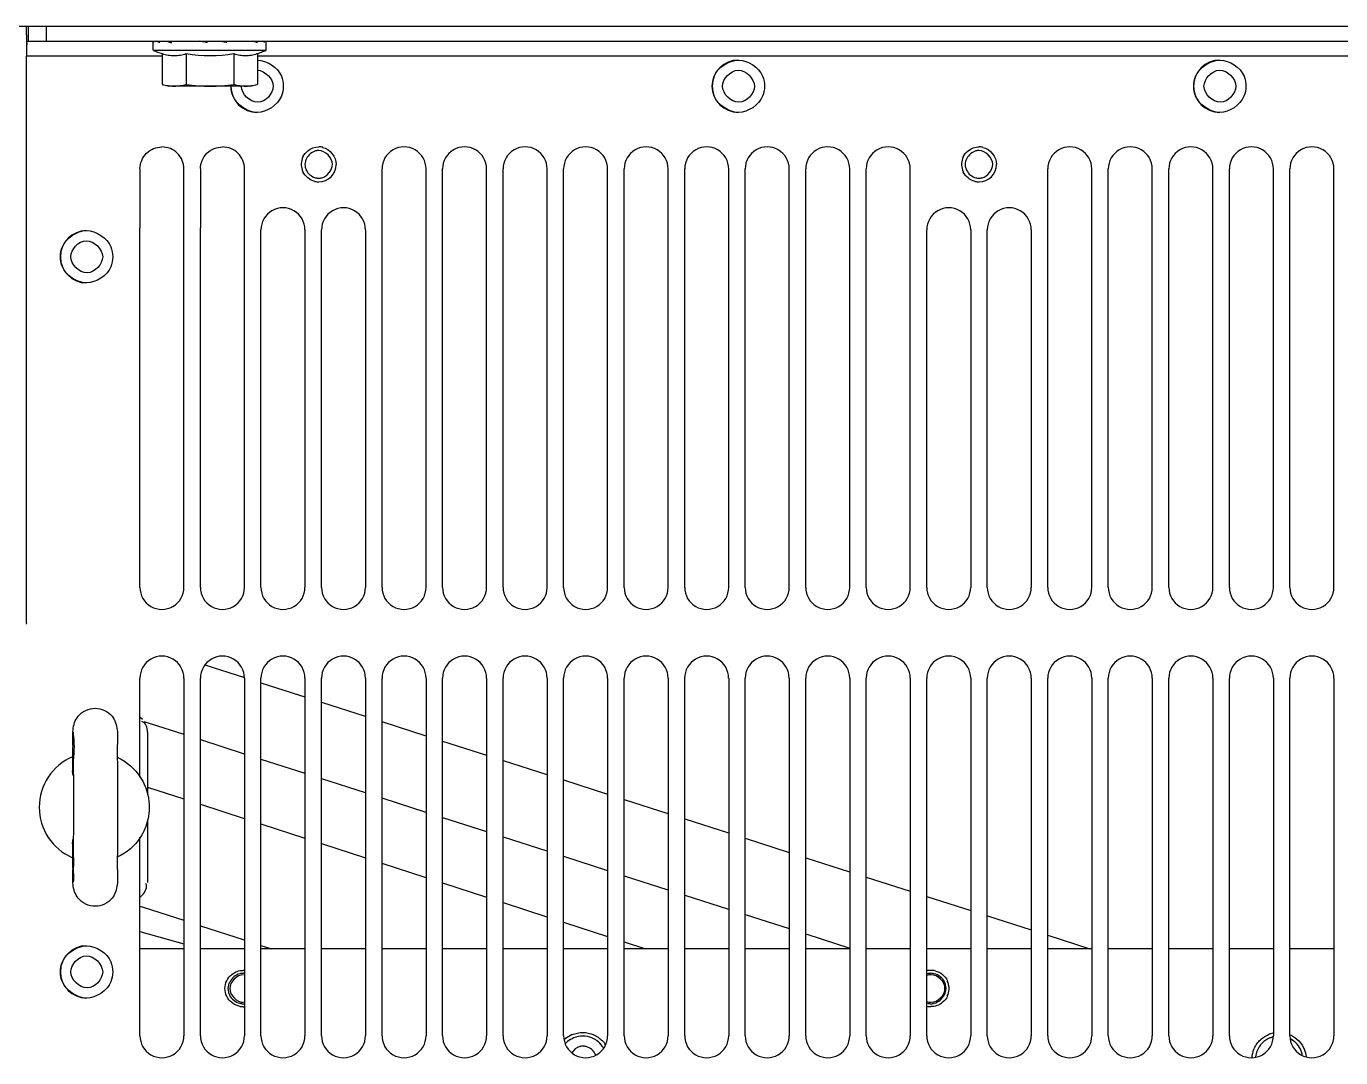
# Model space of a CAD drawing. Header units: millimetres. Extents: x 0 to 10500, y 0 to 7425.
# Drawn here: x 3585.6 to 3824.5, y 1679.8 to 1867.3 of the extents above; entities that cross this region are included whole.
import ezdxf

# ---------------------------------------------------------------- set-up
doc = ezdxf.new("R2010")
doc.units = ezdxf.units.MM
doc.header["$LTSCALE"] = 577.5
doc.layers.get('0').update_dxf_attribs({"linetype": 'CONTINUOUS'})
doc.layers.add('AXES', color=7, linetype='CONTINUOUS')

msp = doc.modelspace()

# ---------------------------------------------------------------- linework, layer by layer
at = {"color": 7, "linetype": 'Continuous'}
for p, q in [((3586, 1867.23), (3505.12, 1867.23)), ((3586, 1867.3), (3932.19, 1867.3)), ((3586, 1864.6), (3586, 1867.3)), ((3589.22, 1867.3), (3589.22, 1864.6)), ((3585.65, 1864.6), (3932.19, 1864.6)), ((3618.46, 1864.33), (3618.42, 1864.34)), ((3618.49, 1864.33), (3618.46, 1864.33)), ((3620.88, 1864.55), (3620.6, 1864.6)), ((3585.63, 1861.9), (3610.25, 1861.9)), ((3585.63, 1758.85), (3585.63, 1861.9)), ((3627.54, 1861.9), (3890.24, 1861.9)), ((3714.99, 1861.15), (3714.98, 1861.15)), ((3802.49, 1861.15), (3802.47, 1861.15)), ((3627.54, 1851.65), (3627.53, 1851.65)), ((3714.99, 1851.65), (3714.98, 1851.65)), ((3802.49, 1851.65), (3802.47, 1851.65)), ((3606.23, 1841.37), (3606.24, 1830.65)), ((3614.23, 1765.3), (3614.23, 1841.37)), ((3617.23, 1841.37), (3617.24, 1830.65)), ((3625.23, 1765.3), (3625.23, 1841.37)), ((3650.23, 1765.3), (3650.23, 1841.37)), ((3658.2, 1841.37), (3658.23, 1841.37)), ((3658.23, 1765.3), (3658.23, 1841.37)), ((3661.23, 1765.3), (3661.23, 1841.37)), ((3669.2, 1841.37), (3669.23, 1841.37)), ((3669.23, 1765.3), (3669.23, 1841.37)), ((3672.23, 1765.3), (3672.23, 1841.37)), ((3680.2, 1841.37), (3680.23, 1841.37)), ((3680.23, 1765.3), (3680.23, 1841.37)), ((3683.23, 1765.3), (3683.23, 1841.37)), ((3691.2, 1841.37), (3691.23, 1841.37)), ((3691.23, 1765.3), (3691.23, 1841.37)), ((3694.23, 1765.3), (3694.23, 1841.37)), ((3702.2, 1841.37), (3702.23, 1841.37)), ((3702.23, 1765.3), (3702.23, 1841.37)), ((3705.23, 1765.3), (3705.23, 1841.37)), ((3713.2, 1841.37), (3713.23, 1841.37)), ((3713.23, 1765.3), (3713.23, 1841.37)), ((3716.23, 1765.3), (3716.23, 1841.37)), ((3724.2, 1841.37), (3724.22, 1841.37)), ((3724.22, 1765.3), (3724.22, 1841.37)), ((3727.22, 1765.3), (3727.22, 1841.37)), ((3735.2, 1841.37), (3735.22, 1841.37)), ((3735.22, 1765.3), (3735.22, 1841.37)), ((3738.22, 1765.3), (3738.22, 1841.37)), ((3746.2, 1841.37), (3746.22, 1841.37)), ((3746.22, 1765.3), (3746.22, 1841.37)), ((3771.22, 1765.3), (3771.22, 1841.37)), ((3779.2, 1841.37), (3779.22, 1841.37)), ((3779.22, 1765.3), (3779.22, 1841.37)), ((3782.22, 1765.3), (3782.22, 1841.37)), ((3790.2, 1841.37), (3790.22, 1841.37)), ((3790.22, 1765.3), (3790.22, 1841.37)), ((3793.22, 1765.3), (3793.22, 1841.37)), ((3801.2, 1841.37), (3801.22, 1841.37)), ((3801.22, 1765.3), (3801.22, 1841.37)), ((3804.22, 1765.3), (3804.22, 1841.37)), ((3812.2, 1841.37), (3812.22, 1841.37)), ((3812.22, 1765.3), (3812.22, 1841.37)), ((3815.22, 1765.3), (3815.22, 1841.37)), ((3823.2, 1841.37), (3823.22, 1841.37)), ((3823.22, 1765.3), (3823.22, 1841.37)), ((3596.54, 1830.15), (3596.53, 1830.15)), ((3606.23, 1830.42), (3606.24, 1830.65)), ((3606.23, 1830.3), (3606.23, 1830.42)), ((3606.23, 1765.3), (3606.23, 1830.3)), ((3617.23, 1830.42), (3617.24, 1830.65)), ((3617.23, 1830.3), (3617.23, 1830.42)), ((3617.23, 1765.3), (3617.23, 1830.3)), ((3628.23, 1765.3), (3628.23, 1830.3)), ((3636.21, 1830.3), (3636.23, 1830.3)), ((3636.23, 1830.3), (3636.23, 1765.3)), ((3639.23, 1765.3), (3639.23, 1830.3)), ((3647.2, 1830.3), (3647.23, 1830.3)), ((3647.23, 1830.3), (3647.23, 1765.3)), ((3749.22, 1765.3), (3749.22, 1830.3)), ((3757.22, 1830.3), (3757.22, 1765.3)), ((3760.22, 1765.3), (3760.22, 1830.3)), ((3768.22, 1830.3), (3768.22, 1765.3)), ((3596.54, 1820.65), (3596.53, 1820.65)), ((3614.23, 1765.3), (3614.21, 1765.3)), ((3625.23, 1765.3), (3625.21, 1765.3)), ((3636.23, 1765.3), (3636.21, 1765.3)), ((3647.23, 1765.3), (3647.2, 1765.3)), ((3658.23, 1765.3), (3658.2, 1765.3)), ((3669.23, 1765.3), (3669.2, 1765.3)), ((3680.23, 1765.3), (3680.2, 1765.3)), ((3691.23, 1765.3), (3691.2, 1765.3)), ((3702.23, 1765.3), (3702.2, 1765.3)), ((3713.23, 1765.3), (3713.2, 1765.3)), ((3724.22, 1765.3), (3724.2, 1765.3)), ((3735.22, 1765.3), (3735.2, 1765.3)), ((3746.22, 1765.3), (3746.2, 1765.3)), ((3757.22, 1765.3), (3757.2, 1765.3)), ((3779.22, 1765.3), (3779.2, 1765.3)), ((3790.22, 1765.3), (3790.2, 1765.3)), ((3801.22, 1765.3), (3801.2, 1765.3)), ((3812.22, 1765.3), (3812.2, 1765.3)), ((3823.22, 1765.3), (3823.2, 1765.3)), ((3585.63, 1758.85), (3585.57, 1758.6)), ((3618.01, 1751.24), (3625.23, 1748.92)), ((3606.23, 1730.77), (3606.23, 1748.8)), ((3614.21, 1748.8), (3614.23, 1748.8)), ((3614.23, 1748.8), (3614.23, 1683.8)), ((3617.23, 1683.8), (3617.23, 1748.8)), ((3625.21, 1748.8), (3625.23, 1748.8)), ((3625.23, 1748.8), (3625.23, 1683.8)), ((3628.23, 1683.8), (3628.23, 1748.8)), ((3636.21, 1748.8), (3636.23, 1748.8)), ((3636.23, 1748.8), (3636.23, 1683.8)), ((3639.23, 1683.8), (3639.23, 1748.8)), ((3647.2, 1748.8), (3647.23, 1748.8)), ((3647.23, 1748.8), (3647.23, 1683.8)), ((3650.23, 1683.8), (3650.23, 1748.8)), ((3658.2, 1748.8), (3658.23, 1748.8)), ((3658.23, 1748.8), (3658.23, 1683.8)), ((3661.23, 1683.8), (3661.23, 1748.8)), ((3669.2, 1748.8), (3669.23, 1748.8)), ((3669.23, 1748.8), (3669.23, 1683.8)), ((3672.23, 1683.8), (3672.23, 1748.8)), ((3680.2, 1748.8), (3680.23, 1748.8)), ((3680.23, 1748.8), (3680.23, 1683.8)), ((3683.23, 1683.8), (3683.23, 1748.8)), ((3691.2, 1748.8), (3691.23, 1748.8)), ((3691.23, 1748.8), (3691.23, 1683.8)), ((3694.23, 1683.8), (3694.23, 1748.8)), ((3702.2, 1748.8), (3702.23, 1748.8)), ((3702.23, 1748.8), (3702.23, 1683.8)), ((3705.23, 1683.8), (3705.23, 1748.8)), ((3713.2, 1748.8), (3713.23, 1748.8)), ((3713.23, 1748.8), (3713.23, 1683.8)), ((3716.23, 1683.8), (3716.23, 1748.8)), ((3724.2, 1748.8), (3724.22, 1748.8)), ((3724.22, 1748.8), (3724.22, 1683.8)), ((3727.22, 1683.8), (3727.22, 1748.8)), ((3735.2, 1748.8), (3735.22, 1748.8)), ((3735.22, 1748.8), (3735.22, 1683.8)), ((3738.22, 1683.8), (3738.22, 1748.8)), ((3746.2, 1748.8), (3746.22, 1748.8)), ((3746.22, 1748.8), (3746.22, 1683.8)), ((3749.22, 1683.8), (3749.22, 1748.8)), ((3757.2, 1748.8), (3757.22, 1748.8)), ((3757.22, 1748.8), (3757.22, 1683.8)), ((3760.22, 1683.8), (3760.22, 1748.8)), ((3768.22, 1748.8), (3768.22, 1683.8)), ((3771.22, 1683.8), (3771.22, 1748.8)), ((3779.22, 1748.8), (3779.22, 1683.8)), ((3782.22, 1683.8), (3782.22, 1748.8)), ((3790.22, 1748.8), (3790.22, 1683.8)), ((3793.22, 1683.8), (3793.22, 1748.8)), ((3801.22, 1748.8), (3801.22, 1683.8)), ((3804.22, 1683.8), (3804.22, 1748.8)), ((3812.22, 1748.8), (3812.22, 1683.8)), ((3815.22, 1683.8), (3815.22, 1748.8)), ((3823.22, 1748.8), (3823.22, 1683.8)), ((3628.22, 1747.96), (3635.21, 1745.71)), ((3635.21, 1745.71), (3636.2, 1745.39)), ((3639.21, 1744.43), (3647.19, 1741.86)), ((3606.92, 1740.94), (3608.1, 1740.56)), ((3608.1, 1740.56), (3614.2, 1738.6)), ((3650.21, 1740.89), (3658.19, 1738.33)), ((3617.22, 1737.63), (3625.19, 1735.07)), ((3661.22, 1737.35), (3669.2, 1734.79)), ((3628.21, 1734.1), (3636.19, 1731.53)), ((3672.22, 1733.82), (3680.2, 1731.26)), ((3639.22, 1730.56), (3647.19, 1728)), ((3683.22, 1730.29), (3691.2, 1727.73)), ((3607.6, 1729.01), (3614.2, 1726.86)), ((3617.22, 1725.88), (3625.2, 1723.29)), ((3650.22, 1727.02), (3658.2, 1724.46)), ((3694.22, 1726.76), (3702.2, 1724.19)), ((3628.22, 1722.3), (3636.2, 1719.71)), ((3661.22, 1723.49), (3669.2, 1720.93)), ((3705.23, 1723.22), (3713.21, 1720.66)), ((3672.22, 1719.96), (3680.2, 1717.4)), ((3606.23, 1683.8), (3606.23, 1719.89)), ((3639.23, 1718.72), (3647.2, 1716.13)), ((3716.23, 1719.69), (3724.21, 1717.13)), ((3650.22, 1715.15), (3658.2, 1712.56)), ((3683.22, 1716.42), (3691.2, 1713.86)), ((3727.23, 1716.16), (3735.21, 1713.6)), ((3694.23, 1712.89), (3702.2, 1710.33)), ((3661.22, 1711.58), (3669.2, 1708.99)), ((3738.24, 1712.63), (3746.21, 1710.07)), ((3672.23, 1708), (3680.2, 1705.41)), ((3705.23, 1709.36), (3713.2, 1706.8)), ((3749.24, 1709.1), (3757.22, 1706.54)), ((3606.23, 1707.37), (3606.79, 1707.19)), ((3606.79, 1707.19), (3614.2, 1704.78)), ((3716.23, 1705.83), (3724.21, 1703.27)), ((3760.24, 1705.57), (3768.22, 1703.02)), ((3617.22, 1703.8), (3625.2, 1701.2)), ((3683.23, 1704.43), (3691.2, 1701.84)), ((3606.22, 1702.72), (3614.2, 1700.52)), ((3694.23, 1700.86), (3698.12, 1699.6)), ((3727.24, 1702.3), (3735.22, 1699.74)), ((3771.22, 1702.05), (3778.88, 1699.6)), ((3596.54, 1700.15), (3596.53, 1700.15)), ((3614.21, 1699.6), (3606.23, 1699.6)), ((3625.21, 1699.6), (3617.23, 1699.6)), ((3628.22, 1700.22), (3630.13, 1699.6)), ((3636.21, 1699.6), (3628.23, 1699.6)), ((3647.2, 1699.6), (3639.23, 1699.6)), ((3658.2, 1699.6), (3650.23, 1699.6)), ((3669.2, 1699.6), (3661.23, 1699.6)), ((3680.2, 1699.6), (3672.23, 1699.6)), ((3691.2, 1699.6), (3683.23, 1699.6)), ((3702.2, 1699.6), (3694.23, 1699.6)), ((3713.2, 1699.6), (3705.23, 1699.6)), ((3724.2, 1699.6), (3716.23, 1699.6)), ((3735.2, 1699.6), (3727.22, 1699.6)), ((3746.2, 1699.6), (3738.22, 1699.6)), ((3757.2, 1699.6), (3749.22, 1699.6)), ((3768.2, 1699.6), (3760.22, 1699.6)), ((3779.2, 1699.6), (3771.22, 1699.6)), ((3790.2, 1699.6), (3782.22, 1699.6)), ((3801.2, 1699.6), (3793.22, 1699.6)), ((3812.2, 1699.6), (3804.22, 1699.6)), ((3823.2, 1699.6), (3815.22, 1699.6)), ((3596.54, 1690.65), (3596.53, 1690.65)), ((3614.23, 1683.8), (3614.21, 1683.8)), ((3625.23, 1683.8), (3625.21, 1683.8)), ((3636.23, 1683.8), (3636.21, 1683.8)), ((3647.23, 1683.8), (3647.2, 1683.8)), ((3658.23, 1683.8), (3658.2, 1683.8)), ((3669.23, 1683.8), (3669.2, 1683.8)), ((3680.23, 1683.8), (3680.2, 1683.8)), ((3686.71, 1683.73), (3686.71, 1683.73)), ((3691.23, 1683.8), (3691.2, 1683.8)), ((3702.23, 1683.8), (3702.2, 1683.8)), ((3713.23, 1683.8), (3713.2, 1683.8)), ((3724.22, 1683.8), (3724.2, 1683.8)), ((3735.22, 1683.8), (3735.2, 1683.8)), ((3746.22, 1683.8), (3746.2, 1683.8)), ((3757.22, 1683.8), (3757.2, 1683.8))]:
    msp.add_line(p, q, dxfattribs=at)
at = {"color": 6, "linetype": 'Continuous'}
for p, q in [((3606.67, 1741.27), (3606.23, 1741.71)), ((3607.61, 1739), (3607.61, 1727.56)), ((3607.61, 1723.1), (3607.61, 1711.65)), ((3606.23, 1708.95), (3606.67, 1709.39))]:
    msp.add_line(p, q, dxfattribs=at)
at = {"color": 7, "linetype": 'Continuous'}
for centre, radius, start, end in [((3944.58, 1862.84), 358.97, 179.5404, 179.8231), ((3814.61, 1862.06), 228.98, 179.5636, 180.0408), ((3714.98, 1856.4), 4.75, 90.001, 269.999), ((3802.47, 1856.4), 4.75, 90.001, 269.999), ((3627.53, 1856.4), 4.75, 179.999, 269.999), ((3610.23, 1841.37), 4, 359.9972, 90.0008), ((3621.23, 1841.37), 4, 359.9972, 90.0008), ((3638.73, 1842.2), 3.18, 77.0604, 90.0225), ((3654.23, 1841.37), 4, 359.9972, 180.0027), ((3665.23, 1841.37), 4, 359.9972, 180.0027), ((3676.23, 1841.37), 4, 359.9972, 180.0027), ((3687.23, 1841.37), 4, 359.9972, 180.0027), ((3698.23, 1841.37), 4, 359.9972, 180.0027), ((3709.23, 1841.37), 4, 359.9972, 180.0027), ((3720.23, 1841.37), 4, 359.9972, 180.0027), ((3731.22, 1841.37), 4, 359.9972, 180.0027), ((3742.22, 1841.37), 4, 359.9972, 180.0027), ((3758.72, 1842.2), 3.18, 77.0604, 90.0225), ((3775.22, 1841.37), 4, 359.9972, 180.0027), ((3786.22, 1841.37), 4, 359.9972, 180.0027), ((3797.22, 1841.37), 4, 359.9972, 180.0027), ((3808.22, 1841.37), 4, 359.9972, 180.0027), ((3819.22, 1841.37), 4, 359.9972, 180.0027), ((3638.64, 1842.2), 3.09, 177.3365, 182.6577), ((3638.76, 1842.19), 3.21, 154.7888, 177.2746), ((3638.76, 1842.21), 3.21, 182.7187, 205.1601), ((3638.73, 1842.2), 3.17, 269.9984, 359.9967), ((3758.76, 1842.19), 3.21, 154.7888, 177.2746), ((3758.64, 1842.2), 3.09, 177.3365, 182.6577), ((3758.76, 1842.21), 3.21, 182.7187, 205.1601), ((3758.72, 1842.2), 3.17, 269.9984, 359.9967), ((3638.73, 1842.2), 3.18, 257.0604, 270.0225), ((3758.72, 1842.2), 3.18, 257.0604, 270.0225), ((3632.23, 1830.3), 4, 359.9959, 180.0041), ((3643.23, 1830.3), 4, 359.9959, 180.0041), ((3753.22, 1830.3), 4, 359.9959, 180.0041), ((3764.22, 1830.3), 4, 359.9959, 180.0041), ((3596.53, 1825.4), 4.75, 90.001, 269.999), ((3610.23, 1765.3), 4, 179.9959, 0.0041), ((3621.23, 1765.3), 4, 179.9959, 0.0041), ((3632.23, 1765.3), 4, 179.9959, 0.0041), ((3643.23, 1765.3), 4, 179.9959, 0.0041), ((3654.23, 1765.3), 4, 179.9959, 0.0041), ((3665.23, 1765.3), 4, 179.9959, 0.0041), ((3676.23, 1765.3), 4, 179.9959, 0.0041), ((3687.23, 1765.3), 4, 179.9959, 0.0041), ((3698.23, 1765.3), 4, 179.9959, 0.0041), ((3709.23, 1765.3), 4, 179.9959, 0.0041), ((3720.23, 1765.3), 4, 179.9959, 0.0041), ((3731.23, 1765.3), 4, 179.9959, 0.0041), ((3742.22, 1765.3), 4, 179.9959, 0.0041), ((3753.22, 1765.3), 4, 179.9959, 0.0041), ((3764.22, 1765.3), 4, 179.9959, 0.0041), ((3775.22, 1765.3), 4, 179.9959, 0.0041), ((3786.22, 1765.3), 4, 179.9959, 0.0041), ((3797.22, 1765.3), 4, 179.9959, 0.0041), ((3808.22, 1765.3), 4, 179.9959, 0.0041), ((3819.22, 1765.3), 4, 179.9959, 0.0041), ((3610.23, 1748.8), 4, 359.9959, 180.0041), ((3621.23, 1748.8), 4, 359.9959, 180.0041), ((3632.23, 1748.8), 4, 359.9959, 180.0041), ((3643.23, 1748.8), 4, 359.9959, 180.0041), ((3654.23, 1748.8), 4, 359.9959, 180.0041), ((3665.23, 1748.8), 4, 359.9959, 180.0041), ((3676.23, 1748.8), 4, 359.9959, 180.0041), ((3687.23, 1748.8), 4, 359.9959, 180.0041), ((3698.23, 1748.8), 4, 359.9959, 180.0041), ((3709.22, 1748.8), 4, 359.9959, 180.0041), ((3720.22, 1748.8), 4, 359.9959, 180.0041), ((3731.22, 1748.8), 4, 359.9959, 180.0041), ((3742.22, 1748.8), 4, 359.9959, 180.0041), ((3753.22, 1748.8), 4, 359.9959, 180.0041), ((3764.22, 1748.8), 4, 359.9959, 180.0041), ((3775.22, 1748.8), 4, 359.9959, 180.0041), ((3786.22, 1748.8), 4, 359.9959, 180.0041), ((3797.22, 1748.8), 4, 359.9959, 180.0041), ((3808.22, 1748.8), 4, 359.9959, 180.0041), ((3819.22, 1748.8), 4, 359.9959, 180.0041), ((3091.31, 1730.95), 510.88, 0.3791, 0.6482), ((3597.94, 1725.33), 10, 113.4189, 246.5808), ((4531.97, 1727.86), 937.99, 179.59817, 179.74847), ((4117.4, 1730.85), 523.42, 179.3689, 179.6079), ((2348.4, 1726.03), 1253.81, 359.9678, 0.37925), ((2331.35, 1725.99), 1262.85, 359.96998, 0.36828), ((2185.27, 1725.14), 1408.93, 359.63629, 0.00763), ((2197.54, 1725.13), 1404.67, 359.62606, 0.0082), ((4529.72, 1722.79), 935.74, 180.25134, 180.40168), ((4098.11, 1719.64), 504.13, 180.3875, 180.6492), ((3097.41, 1719.62), 504.78, 359.3665, 359.5846), ((3596.53, 1695.4), 4.75, 90.001, 269.999), ((3625, 1692.6), 2.54, 85.2317, 90.3903), ((3624.99, 1692.35), 3.33, 86.3104, 90.0013), ((3749.99, 1692.38), 3.3, 89.9766, 103.4029), ((3749.99, 1692.38), 3.3, 77.0604, 90.0225), ((3749.95, 1692.37), 3.33, 2.9271, 25.1596), ((3749.95, 1692.39), 3.33, 334.7894, 357.0658), ((3750.07, 1692.38), 3.22, 357.1229, 2.8707), ((3624.99, 1692.38), 3.3, 257.0604, 270.0225), ((3624.96, 1692.08), 2.47, 270.3896, 275.7117), ((3624.99, 1692.4), 3.33, 270.0002, 273.69), ((3749.99, 1692.38), 3.3, 256.602, 270.0248), ((3813.26, 1679.38), 4.99, 103.3847, 112.5673), ((3610.23, 1683.8), 4, 179.9959, 0.0041), ((3621.23, 1683.8), 4, 179.9959, 0.0041), ((3632.23, 1683.8), 4, 179.9959, 0.0041), ((3643.23, 1683.8), 4, 179.9959, 0.0041), ((3654.23, 1683.8), 4, 179.9959, 0.0041), ((3665.23, 1683.8), 4, 179.9959, 0.0041), ((3676.23, 1683.8), 4, 179.9959, 0.0041), ((3687.23, 1683.8), 4, 179.9959, 0.0041), ((3686.71, 1679.38), 5, 128.8496, 131.9893), ((3686.7, 1679.39), 4.33, 129.6531, 136.8381), ((3686.73, 1679.35), 5.04, 112.648, 128.8334), ((3686.73, 1679.36), 4.37, 112.5587, 129.6712), ((3686.71, 1679.37), 4.36, 53.6902, 67.4531), ((3686.7, 1679.36), 4.38, 34.8418, 53.6457), ((3686.71, 1679.38), 4.99, 33.7434, 44.773), ((3686.71, 1679.37), 4.36, 30.279, 34.7748), ((3698.23, 1683.8), 4, 179.9959, 0.0041), ((3709.23, 1683.8), 4, 179.9959, 0.0041), ((3720.23, 1683.8), 4, 179.9959, 0.0041), ((3731.23, 1683.8), 4, 179.9959, 0.0041), ((3742.22, 1683.8), 4, 179.9959, 0.0041), ((3753.22, 1683.8), 4, 179.9959, 0.0041), ((3764.22, 1683.8), 4, 179.9959, 0.0041), ((3775.22, 1683.8), 4, 179.9959, 0.0041), ((3786.22, 1683.8), 4, 179.9959, 0.0041), ((3797.22, 1683.8), 4, 179.9959, 0.0041), ((3808.22, 1683.8), 4, 179.9959, 0.0041), ((3813.26, 1679.39), 4.33, 105.2744, 112.5048), ((3819.22, 1683.8), 4, 179.9959, 0.0041), ((3813.32, 1679.37), 5.06, 157.9042, 174.6642), ((3813.3, 1679.37), 4.38, 157.6098, 172.1005), ((3813.25, 1679.38), 4.36, 12.8877, 22.4128), ((3813.22, 1679.37), 5.05, 7.1831, 22.0681)]:
    msp.add_arc(centre, radius, start, end, dxfattribs=at)
for points, knots in [([(3585.62, 1865.72), (3585.62, 1865.94), (3585.63, 1866.34), (3585.63, 1866.73), (3585.64, 1866.9)], [0, 0, 0, 0, 0.574418, 1, 1, 1, 1]), ([(3585.64, 1866.9), (3585.64, 1866.98), (3585.64, 1867.11), (3585.64, 1867.24), (3585.65, 1867.29)], [0, 0, 0, 0, 0.672753, 1, 1, 1, 1]), ([(3585.65, 1864.6), (3585.58, 1864.6), (3585.73, 1864.17), (3585.64, 1864), (3585.64, 1863.81)], [0, 0, 0, 0, 0.261805, 1, 1, 1, 1]), ([(3608.76, 1864.33), (3608.73, 1864.36), (3608.69, 1864.44), (3608.67, 1864.52), (3608.67, 1864.56)], [0, 0, 0, 0, 0.524665, 1, 1, 1, 1]), ([(3609.83, 1864.33), (3609.78, 1864.35), (3609.58, 1864.43), (3609.39, 1864.52), (3609.25, 1864.6)], [0, 0, 0, 0, 0.274881, 1, 1, 1, 1]), ([(3611, 1864.6), (3611.08, 1864.58), (3611.41, 1864.48), (3611.75, 1864.39), (3612.01, 1864.33)], [0, 0, 0, 0, 0.236902, 1, 1, 1, 1]), ([(3618.42, 1864.34), (3618.3, 1864.36), (3617.84, 1864.45), (3617.38, 1864.53), (3617.04, 1864.6)], [0, 0, 0, 0, 0.251294, 1, 1, 1, 1]), ([(3622.02, 1864.33), (3621.93, 1864.35), (3621.55, 1864.42), (3621.17, 1864.49), (3620.88, 1864.55)], [0, 0, 0, 0, 0.24724, 1, 1, 1, 1]), ([(3627.57, 1864.33), (3627.51, 1864.35), (3627.22, 1864.45), (3626.93, 1864.53), (3626.7, 1864.6)], [0, 0, 0, 0, 0.233228, 1, 1, 1, 1]), ([(3628.93, 1864.33), (3628.87, 1864.38), (3628.74, 1864.47), (3628.59, 1864.56), (3628.51, 1864.6)], [0, 0, 0, 0, 0.456645, 1, 1, 1, 1]), ([(3712.11, 1856.4), (3712.14, 1857.75), (3714.93, 1860.86), (3717.88, 1857.78), (3717.91, 1856.39)], [0, 0, 0, 0, 0.493, 1, 1, 1, 1]), ([(3799.6, 1856.4), (3799.63, 1857.75), (3802.43, 1860.86), (3805.38, 1857.78), (3805.4, 1856.39)], [0, 0, 0, 0, 0.493, 1, 1, 1, 1]), ([(3630.46, 1856.39), (3630.43, 1855.04), (3627.64, 1851.94), (3624.69, 1855.01), (3624.66, 1856.4)], [0, 0, 0, 0, 0.493, 1, 1, 1, 1]), ([(3717.91, 1856.39), (3717.87, 1855.04), (3715.08, 1851.94), (3712.13, 1855.01), (3712.11, 1856.4)], [0, 0, 0, 0, 0.493, 1, 1, 1, 1]), ([(3805.4, 1856.39), (3805.37, 1855.04), (3802.58, 1851.94), (3799.63, 1855.01), (3799.6, 1856.4)], [0, 0, 0, 0, 0.493, 1, 1, 1, 1]), ([(3606.24, 1841.42), (3606.24, 1842.43), (3607.11, 1844.53), (3609.22, 1845.37), (3610.23, 1845.37)], [0, 0, 0, 0, 0.499814, 1, 1, 1, 1]), ([(3617.24, 1841.42), (3617.23, 1842.43), (3618.11, 1844.53), (3620.21, 1845.37), (3621.23, 1845.37)], [0, 0, 0, 0, 0.499814, 1, 1, 1, 1]), ([(3638.72, 1844.71), (3638.62, 1844.71), (3638.44, 1844.7), (3638.25, 1844.66), (3638.16, 1844.64)], [0, 0, 0, 0, 0.498757, 1, 1, 1, 1]), ([(3758.71, 1844.71), (3758.62, 1844.71), (3758.43, 1844.7), (3758.25, 1844.66), (3758.16, 1844.64)], [0, 0, 0, 0, 0.498757, 1, 1, 1, 1]), ([(3636.5, 1843.26), (3636.42, 1843.09), (3636.27, 1842.75), (3636.22, 1842.38), (3636.22, 1842.2)], [0, 0, 0, 0, 0.509718, 1, 1, 1, 1]), ([(3636.22, 1842.2), (3636.22, 1842.01), (3636.26, 1841.64), (3636.39, 1841.29), (3636.47, 1841.12)], [0, 0, 0, 0, 0.494948, 1, 1, 1, 1]), ([(3756.5, 1843.26), (3756.41, 1843.09), (3756.27, 1842.75), (3756.21, 1842.38), (3756.21, 1842.2)], [0, 0, 0, 0, 0.509718, 1, 1, 1, 1]), ([(3756.21, 1842.2), (3756.21, 1842.01), (3756.26, 1841.64), (3756.39, 1841.29), (3756.47, 1841.12)], [0, 0, 0, 0, 0.494948, 1, 1, 1, 1]), ([(3638.16, 1839.75), (3638.25, 1839.73), (3638.43, 1839.7), (3638.62, 1839.69), (3638.72, 1839.69)], [0, 0, 0, 0, 0.500274, 1, 1, 1, 1]), ([(3638.72, 1839.69), (3638.81, 1839.69), (3639, 1839.7), (3639.18, 1839.74), (3639.27, 1839.76)], [0, 0, 0, 0, 0.498757, 1, 1, 1, 1]), ([(3758.15, 1839.75), (3758.24, 1839.73), (3758.43, 1839.7), (3758.62, 1839.69), (3758.71, 1839.69)], [0, 0, 0, 0, 0.500274, 1, 1, 1, 1]), ([(3758.71, 1839.69), (3758.81, 1839.69), (3758.99, 1839.7), (3759.18, 1839.74), (3759.27, 1839.76)], [0, 0, 0, 0, 0.498757, 1, 1, 1, 1]), ([(3593.66, 1825.4), (3593.69, 1826.75), (3596.48, 1829.86), (3599.43, 1826.78), (3599.46, 1825.39)], [0, 0, 0, 0, 0.493, 1, 1, 1, 1]), ([(3599.46, 1825.39), (3599.43, 1824.04), (3596.64, 1820.94), (3593.69, 1824.01), (3593.66, 1825.4)], [0, 0, 0, 0, 0.493, 1, 1, 1, 1]), ([(3594.02, 1736.62), (3594.03, 1737.55), (3593.91, 1739.34), (3594.77, 1742.34), (3596.95, 1743.31), (3598.09, 1743.33)], [0, 0, 0, 0, 0.315172, 0.612155, 1, 1, 1, 1]), ([(3598.09, 1743.33), (3599.22, 1743.34), (3601.38, 1742.32), (3602.27, 1739.38), (3602.15, 1737.62), (3602.16, 1736.73)], [0, 0, 0, 0, 0.39129, 0.693219, 1, 1, 1, 1]), ([(3594.1, 1738.95), (3594.08, 1739.07), (3594.4, 1735.74), (3594.17, 1735.6), (3594.18, 1734.11)], [0, 0, 0, 0, 0.073785, 1, 1, 1, 1]), ([(3594.12, 1731.12), (3594.08, 1731.26), (3594.01, 1731.54), (3593.98, 1731.83), (3593.99, 1731.97)], [0, 0, 0, 0, 0.507669, 1, 1, 1, 1]), ([(3593.99, 1718.68), (3593.98, 1718.83), (3594.01, 1719.12), (3594.08, 1719.4), (3594.12, 1719.54)], [0, 0, 0, 0, 0.492329, 1, 1, 1, 1]), ([(3594.18, 1716.2), (3594.17, 1715.19), (3594.04, 1713.71), (3594.24, 1712.18), (3594.11, 1711.71)], [0, 0, 0, 0, 0.675354, 1, 1, 1, 1]), ([(3598.09, 1707.33), (3596.95, 1707.32), (3594.79, 1708.34), (3593.91, 1711.27), (3594.03, 1713.03), (3594.02, 1713.93)], [0, 0, 0, 0, 0.39129, 0.693219, 1, 1, 1, 1]), ([(3602.16, 1714.04), (3602.15, 1713.11), (3602.27, 1711.32), (3601.41, 1708.32), (3599.23, 1707.34), (3598.09, 1707.33)], [0, 0, 0, 0, 0.315172, 0.612155, 1, 1, 1, 1]), ([(3593.66, 1695.4), (3593.69, 1696.75), (3596.48, 1699.86), (3599.43, 1696.78), (3599.46, 1695.39)], [0, 0, 0, 0, 0.493, 1, 1, 1, 1]), ([(3599.46, 1695.39), (3599.43, 1694.04), (3596.64, 1690.94), (3593.69, 1694.01), (3593.66, 1695.4)], [0, 0, 0, 0, 0.493, 1, 1, 1, 1]), ([(3624.98, 1695.14), (3624.88, 1695.14), (3624.67, 1695.13), (3624.46, 1695.09), (3624.36, 1695.06)], [0, 0, 0, 0, 0.49878, 1, 1, 1, 1]), ([(3750.04, 1694.89), (3749.9, 1694.89), (3749.62, 1694.86), (3749.34, 1694.78), (3749.21, 1694.72)], [0, 0, 0, 0, 0.497052, 1, 1, 1, 1]), ([(3749.98, 1695.14), (3749.87, 1695.14), (3749.66, 1695.13), (3749.46, 1695.09), (3749.36, 1695.06)], [0, 0, 0, 0, 0.49878, 1, 1, 1, 1]), ([(3750.59, 1695.07), (3750.49, 1695.1), (3750.29, 1695.13), (3750.08, 1695.14), (3749.98, 1695.14)], [0, 0, 0, 0, 0.500287, 1, 1, 1, 1]), ([(3622.54, 1693.53), (3622.44, 1693.35), (3622.29, 1692.98), (3622.23, 1692.57), (3622.23, 1692.38)], [0, 0, 0, 0, 0.509559, 1, 1, 1, 1]), ([(3622.23, 1692.38), (3622.23, 1692.18), (3622.28, 1691.77), (3622.42, 1691.39), (3622.51, 1691.21)], [0, 0, 0, 0, 0.495019, 1, 1, 1, 1]), ([(3752.42, 1691.23), (3752.51, 1691.41), (3752.67, 1691.78), (3752.73, 1692.18), (3752.73, 1692.38)], [0, 0, 0, 0, 0.509559, 1, 1, 1, 1]), ([(3752.73, 1692.38), (3752.73, 1692.58), (3752.68, 1692.98), (3752.54, 1693.37), (3752.45, 1693.55)], [0, 0, 0, 0, 0.495019, 1, 1, 1, 1]), ([(3624.36, 1689.69), (3624.46, 1689.66), (3624.67, 1689.63), (3624.88, 1689.61), (3624.98, 1689.62)], [0, 0, 0, 0, 0.500287, 1, 1, 1, 1]), ([(3749.2, 1690.01), (3749.34, 1689.96), (3749.61, 1689.89), (3749.9, 1689.87), (3750.04, 1689.87)], [0, 0, 0, 0, 0.500567, 1, 1, 1, 1]), ([(3749.36, 1689.69), (3749.46, 1689.66), (3749.66, 1689.63), (3749.87, 1689.61), (3749.98, 1689.62)], [0, 0, 0, 0, 0.500287, 1, 1, 1, 1]), ([(3749.98, 1689.62), (3750.08, 1689.62), (3750.29, 1689.63), (3750.49, 1689.67), (3750.59, 1689.7)], [0, 0, 0, 0, 0.49878, 1, 1, 1, 1]), ([(3686.75, 1681.89), (3686.66, 1681.89), (3686.47, 1681.88), (3686.28, 1681.84), (3686.19, 1681.82)], [0, 0, 0, 0, 0.498757, 1, 1, 1, 1]), ([(3687.31, 1681.83), (3687.22, 1681.85), (3687.03, 1681.88), (3686.84, 1681.89), (3686.75, 1681.89)], [0, 0, 0, 0, 0.500274, 1, 1, 1, 1])]:
    msp.add_open_spline(points, degree=3, knots=knots, dxfattribs=at)
for points in [[(3627.54, 1861.15), (3629.3, 1861.15), (3631.26, 1859.84), (3631.93, 1858.22)], [(3710.61, 1858.23), (3711.28, 1859.85), (3713.23, 1861.15), (3714.99, 1861.15)], [(3714.99, 1861.15), (3716.75, 1861.15), (3718.71, 1859.84), (3719.38, 1858.22)], [(3798.1, 1858.23), (3798.78, 1859.85), (3800.73, 1861.15), (3802.49, 1861.15)], [(3802.49, 1861.15), (3804.25, 1861.15), (3806.2, 1859.84), (3806.88, 1858.22)], [(3627.58, 1859.31), (3628.94, 1859.3), (3630.43, 1857.76), (3630.46, 1856.39)], [(3623.15, 1854.58), (3622.92, 1855.15), (3622.79, 1855.78), (3622.79, 1856.4)], [(3631.93, 1858.22), (3632.17, 1857.64), (3632.29, 1857.02), (3632.29, 1856.4)], [(3632.29, 1856.4), (3632.29, 1855.78), (3632.17, 1855.14), (3631.93, 1854.57)], [(3710.24, 1856.4), (3710.24, 1857.02), (3710.37, 1857.65), (3710.61, 1858.23)], [(3710.6, 1854.58), (3710.37, 1855.15), (3710.24, 1855.78), (3710.24, 1856.4)], [(3719.74, 1856.4), (3719.74, 1855.78), (3719.61, 1855.14), (3719.37, 1854.57)], [(3719.38, 1858.22), (3719.62, 1857.64), (3719.74, 1857.02), (3719.74, 1856.4)], [(3797.74, 1856.4), (3797.74, 1857.02), (3797.86, 1857.65), (3798.1, 1858.23)], [(3798.1, 1854.58), (3797.86, 1855.15), (3797.74, 1855.78), (3797.74, 1856.4)], [(3807.24, 1856.4), (3807.24, 1855.78), (3807.11, 1855.14), (3806.87, 1854.57)], [(3806.88, 1858.22), (3807.11, 1857.64), (3807.24, 1857.02), (3807.24, 1856.4)], [(3627.54, 1851.65), (3625.78, 1851.65), (3623.83, 1852.96), (3623.15, 1854.58)], [(3631.93, 1854.57), (3631.25, 1852.95), (3629.3, 1851.65), (3627.54, 1851.65)], [(3714.99, 1851.65), (3713.23, 1851.65), (3711.27, 1852.96), (3710.6, 1854.58)], [(3719.37, 1854.57), (3718.7, 1852.95), (3716.75, 1851.65), (3714.99, 1851.65)], [(3802.49, 1851.65), (3800.73, 1851.65), (3798.77, 1852.96), (3798.1, 1854.58)], [(3806.87, 1854.57), (3806.2, 1852.95), (3804.24, 1851.65), (3802.49, 1851.65)], [(3635.86, 1843.56), (3636.06, 1843.99), (3636.37, 1844.38), (3636.74, 1844.67)], [(3638.16, 1844.64), (3637.47, 1844.45), (3636.84, 1843.89), (3636.5, 1843.26)], [(3636.74, 1844.67), (3637.29, 1845.11), (3638.03, 1845.37), (3638.73, 1845.37)], [(3641.22, 1842.2), (3641.22, 1843.38), (3639.9, 1844.72), (3638.72, 1844.71)], [(3639.44, 1845.29), (3640.72, 1845), (3641.9, 1843.52), (3641.9, 1842.2)], [(3755.85, 1843.56), (3756.06, 1843.99), (3756.37, 1844.38), (3756.74, 1844.67)], [(3758.16, 1844.64), (3757.46, 1844.45), (3756.84, 1843.89), (3756.5, 1843.26)], [(3756.74, 1844.67), (3757.28, 1845.11), (3758.02, 1845.37), (3758.72, 1845.37)], [(3761.21, 1842.2), (3761.21, 1843.38), (3759.89, 1844.72), (3758.71, 1844.71)], [(3759.44, 1845.29), (3760.72, 1845), (3761.9, 1843.52), (3761.9, 1842.2)], [(3639.27, 1839.76), (3640.28, 1840.03), (3641.22, 1841.16), (3641.22, 1842.2)], [(3759.27, 1839.76), (3760.27, 1840.03), (3761.21, 1841.16), (3761.21, 1842.2)], [(3636.74, 1839.73), (3636.37, 1840.02), (3636.06, 1840.41), (3635.86, 1840.84)], [(3636.47, 1841.12), (3636.79, 1840.47), (3637.45, 1839.92), (3638.16, 1839.75)], [(3638.02, 1839.1), (3637.55, 1839.21), (3637.11, 1839.43), (3636.74, 1839.73)], [(3756.73, 1839.73), (3756.36, 1840.02), (3756.05, 1840.41), (3755.85, 1840.84)], [(3756.47, 1841.12), (3756.79, 1840.47), (3757.45, 1839.92), (3758.15, 1839.75)], [(3758.01, 1839.1), (3757.55, 1839.21), (3757.1, 1839.43), (3756.73, 1839.73)], [(3592.16, 1827.23), (3592.84, 1828.85), (3594.79, 1830.15), (3596.54, 1830.15)], [(3596.54, 1830.15), (3598.3, 1830.15), (3600.26, 1828.84), (3600.93, 1827.22)], [(3591.79, 1825.4), (3591.79, 1826.02), (3591.92, 1826.65), (3592.16, 1827.23)], [(3592.16, 1823.58), (3591.92, 1824.15), (3591.79, 1824.78), (3591.79, 1825.4)], [(3600.93, 1827.22), (3601.17, 1826.64), (3601.29, 1826.02), (3601.29, 1825.4)], [(3601.29, 1825.4), (3601.29, 1824.78), (3601.17, 1824.14), (3600.93, 1823.57)], [(3596.54, 1820.65), (3594.78, 1820.65), (3592.83, 1821.96), (3592.16, 1823.58)], [(3600.93, 1823.57), (3600.25, 1821.95), (3598.3, 1820.65), (3596.54, 1820.65)], [(3602.23, 1734.36), (3603.85, 1733.59), (3605.31, 1732.32), (3606.3, 1730.81)], [(3606.3, 1730.81), (3606.94, 1729.83), (3607.42, 1728.72), (3607.68, 1727.57)], [(3607.68, 1727.57), (3608.02, 1726.12), (3608.02, 1724.54), (3607.68, 1723.08)], [(3607.68, 1723.08), (3607.42, 1721.94), (3606.94, 1720.82), (3606.3, 1719.84)], [(3606.3, 1719.84), (3605.31, 1718.34), (3603.85, 1717.07), (3602.23, 1716.3)], [(3592.16, 1697.23), (3592.84, 1698.85), (3594.79, 1700.15), (3596.54, 1700.15)], [(3596.54, 1700.15), (3598.3, 1700.15), (3600.26, 1698.84), (3600.93, 1697.22)], [(3591.79, 1695.4), (3591.79, 1696.02), (3591.92, 1696.65), (3592.16, 1697.23)], [(3600.93, 1697.22), (3601.17, 1696.64), (3601.29, 1696.02), (3601.29, 1695.4)], [(3592.16, 1693.58), (3591.92, 1694.15), (3591.79, 1694.78), (3591.79, 1695.4)], [(3601.29, 1695.4), (3601.29, 1694.78), (3601.17, 1694.14), (3600.93, 1693.57)], [(3621.69, 1692.38), (3621.69, 1692.86), (3621.8, 1693.35), (3622.01, 1693.79)], [(3622.01, 1693.79), (3622.22, 1694.24), (3622.54, 1694.64), (3622.93, 1694.95)], [(3624.36, 1695.06), (3623.6, 1694.85), (3622.91, 1694.23), (3622.54, 1693.53)], [(3625.05, 1694.89), (3623.87, 1694.88), (3622.55, 1693.56), (3622.55, 1692.38)], [(3622.93, 1694.95), (3623.5, 1695.41), (3624.26, 1695.68), (3624.99, 1695.68)], [(3752.54, 1692.38), (3752.54, 1693.56), (3751.22, 1694.9), (3750.04, 1694.89)], [(3752.45, 1693.55), (3752.11, 1694.27), (3751.37, 1694.89), (3750.59, 1695.07)], [(3750.73, 1695.59), (3751.21, 1695.48), (3751.67, 1695.26), (3752.06, 1694.95)], [(3752.06, 1694.95), (3752.44, 1694.64), (3752.76, 1694.23), (3752.97, 1693.79)], [(3596.54, 1690.65), (3594.78, 1690.65), (3592.83, 1691.96), (3592.16, 1693.58)], [(3600.93, 1693.57), (3600.25, 1691.95), (3598.3, 1690.65), (3596.54, 1690.65)], [(3622.01, 1690.97), (3621.8, 1691.41), (3621.69, 1691.9), (3621.69, 1692.38)], [(3622.55, 1692.38), (3622.55, 1691.2), (3623.87, 1689.86), (3625.05, 1689.87)], [(3750.04, 1689.87), (3751.22, 1689.88), (3752.54, 1691.2), (3752.54, 1692.38)], [(3622.92, 1689.81), (3622.54, 1690.12), (3622.22, 1690.52), (3622.01, 1690.97)], [(3622.51, 1691.21), (3622.85, 1690.49), (3623.58, 1689.87), (3624.36, 1689.69)], [(3624.25, 1689.16), (3623.77, 1689.27), (3623.31, 1689.5), (3622.92, 1689.81)], [(3752.05, 1689.81), (3751.49, 1689.35), (3750.72, 1689.08), (3749.99, 1689.08)], [(3750.59, 1689.7), (3751.36, 1689.91), (3752.05, 1690.53), (3752.42, 1691.23)], [(3752.97, 1690.97), (3752.76, 1690.52), (3752.44, 1690.11), (3752.05, 1689.81)], [(3684.79, 1684), (3685.39, 1684.25), (3686.06, 1684.38), (3686.71, 1684.38)], [(3686.71, 1684.38), (3687.36, 1684.38), (3688.03, 1684.25), (3688.63, 1683.99)], [(3686.19, 1681.82), (3685.6, 1681.65), (3685.05, 1681.22), (3684.7, 1680.71)], [(3686.71, 1683.73), (3686.15, 1683.73), (3685.57, 1683.61), (3685.05, 1683.4)], [(3688.38, 1683.4), (3687.86, 1683.61), (3687.28, 1683.73), (3686.71, 1683.73)], [(3689.06, 1680.32), (3688.76, 1681.03), (3688.06, 1681.65), (3687.31, 1681.83)], [(3688.63, 1683.99), (3689.24, 1683.74), (3689.8, 1683.36), (3690.26, 1682.9)], [(3808.64, 1681.27), (3808.88, 1681.87), (3809.26, 1682.44), (3809.72, 1682.9)], [(3810.19, 1682.45), (3809.79, 1682.05), (3809.47, 1681.56), (3809.25, 1681.04)], [(3809.72, 1682.9), (3810.18, 1683.37), (3810.74, 1683.75), (3811.35, 1684)], [(3811.6, 1683.4), (3811.08, 1683.18), (3810.59, 1682.85), (3810.19, 1682.45)], [(3815.31, 1683.94), (3816.44, 1683.43), (3817.43, 1682.41), (3817.9, 1681.26)], [(3817.29, 1681.04), (3816.93, 1681.91), (3816.24, 1682.7), (3815.42, 1683.16)]]:
    msp.add_open_spline(points, degree=3, dxfattribs=at)
at = {"color": 6, "linetype": 'Continuous'}
for points in [[(3607.61, 1739), (3607.61, 1739.72), (3607.3, 1740.76), (3606.59, 1740.91)], [(3606.67, 1709.39), (3607.18, 1709.9), (3607.69, 1710.85), (3607.3, 1711.46)]]:
    msp.add_open_spline(points, degree=3, dxfattribs=at)
at = {"layer": 'AXES', "color": 7, "linetype": 'Continuous'}
for p, q in [((3608.66, 1862.93), (3608.66, 1864.58)), ((3629.16, 1862.93), (3629.16, 1864.58)), ((3608.67, 1862.93), (3629.16, 1862.93)), ((3610.25, 1862.34), (3610.25, 1856.75)), ((3614.65, 1862.34), (3614.65, 1856.75)), ((3623.31, 1862.34), (3623.31, 1856.75)), ((3627.57, 1862.34), (3627.57, 1856.75)), ((3626.41, 1856.43), (3611.41, 1856.43)), ((3627.53, 1856.74), (3627.57, 1856.75))]:
    msp.add_line(p, q, dxfattribs=at)
for centre, radius, start, end in [((3618.91, 1888.19), 27.27, 247.9181, 251.4812), ((3618.98, 1888.19), 26.21, 260.4917, 279.5083), ((3618.91, 1888.19), 27.27, 288.4309, 292.0819), ((3618.91, 1885.48), 30, 253.301, 255.5225), ((3618.98, 1885.51), 29.09, 261.4326, 269.994), ((3618.97, 1885.51), 29.09, 270.006, 278.5674), ((3618.91, 1885.48), 30, 284.4775, 286.699)]:
    msp.add_arc(centre, radius, start, end, dxfattribs=at)
for points, knots in [([(3610.25, 1862.34), (3610.61, 1862.22), (3611.34, 1862.04), (3612.45, 1861.95), (3613.56, 1862.04), (3614.29, 1862.22), (3614.65, 1862.34)], [0, 0, 0, 0, 0.252411, 0.5, 0.747589, 1, 1, 1, 1]), ([(3623.31, 1862.34), (3623.65, 1862.22), (3624.35, 1862.04), (3625.42, 1861.95), (3626.49, 1862.04), (3627.19, 1862.21), (3627.53, 1862.33)], [0, 0, 0, 0, 0.252697, 0.500196, 0.747595, 1, 1, 1, 1]), ([(3610.25, 1856.75), (3610.61, 1856.65), (3611.34, 1856.48), (3612.08, 1856.43), (3612.45, 1856.43)], [0, 0, 0, 0, 0.503942, 1, 1, 1, 1]), ([(3612.45, 1856.43), (3612.82, 1856.43), (3613.56, 1856.48), (3614.29, 1856.65), (3614.65, 1856.75)], [0, 0, 0, 0, 0.496058, 1, 1, 1, 1]), ([(3623.31, 1856.75), (3623.66, 1856.65), (3624.36, 1856.48), (3625.08, 1856.43), (3625.44, 1856.43)], [0, 0, 0, 0, 0.504251, 1, 1, 1, 1]), ([(3625.44, 1856.43), (3625.79, 1856.43), (3626.5, 1856.48), (3627.19, 1856.64), (3627.53, 1856.74)], [0, 0, 0, 0, 0.495906, 1, 1, 1, 1])]:
    msp.add_open_spline(points, degree=3, knots=knots, dxfattribs=at)

doc.saveas('drawing.dxf')
